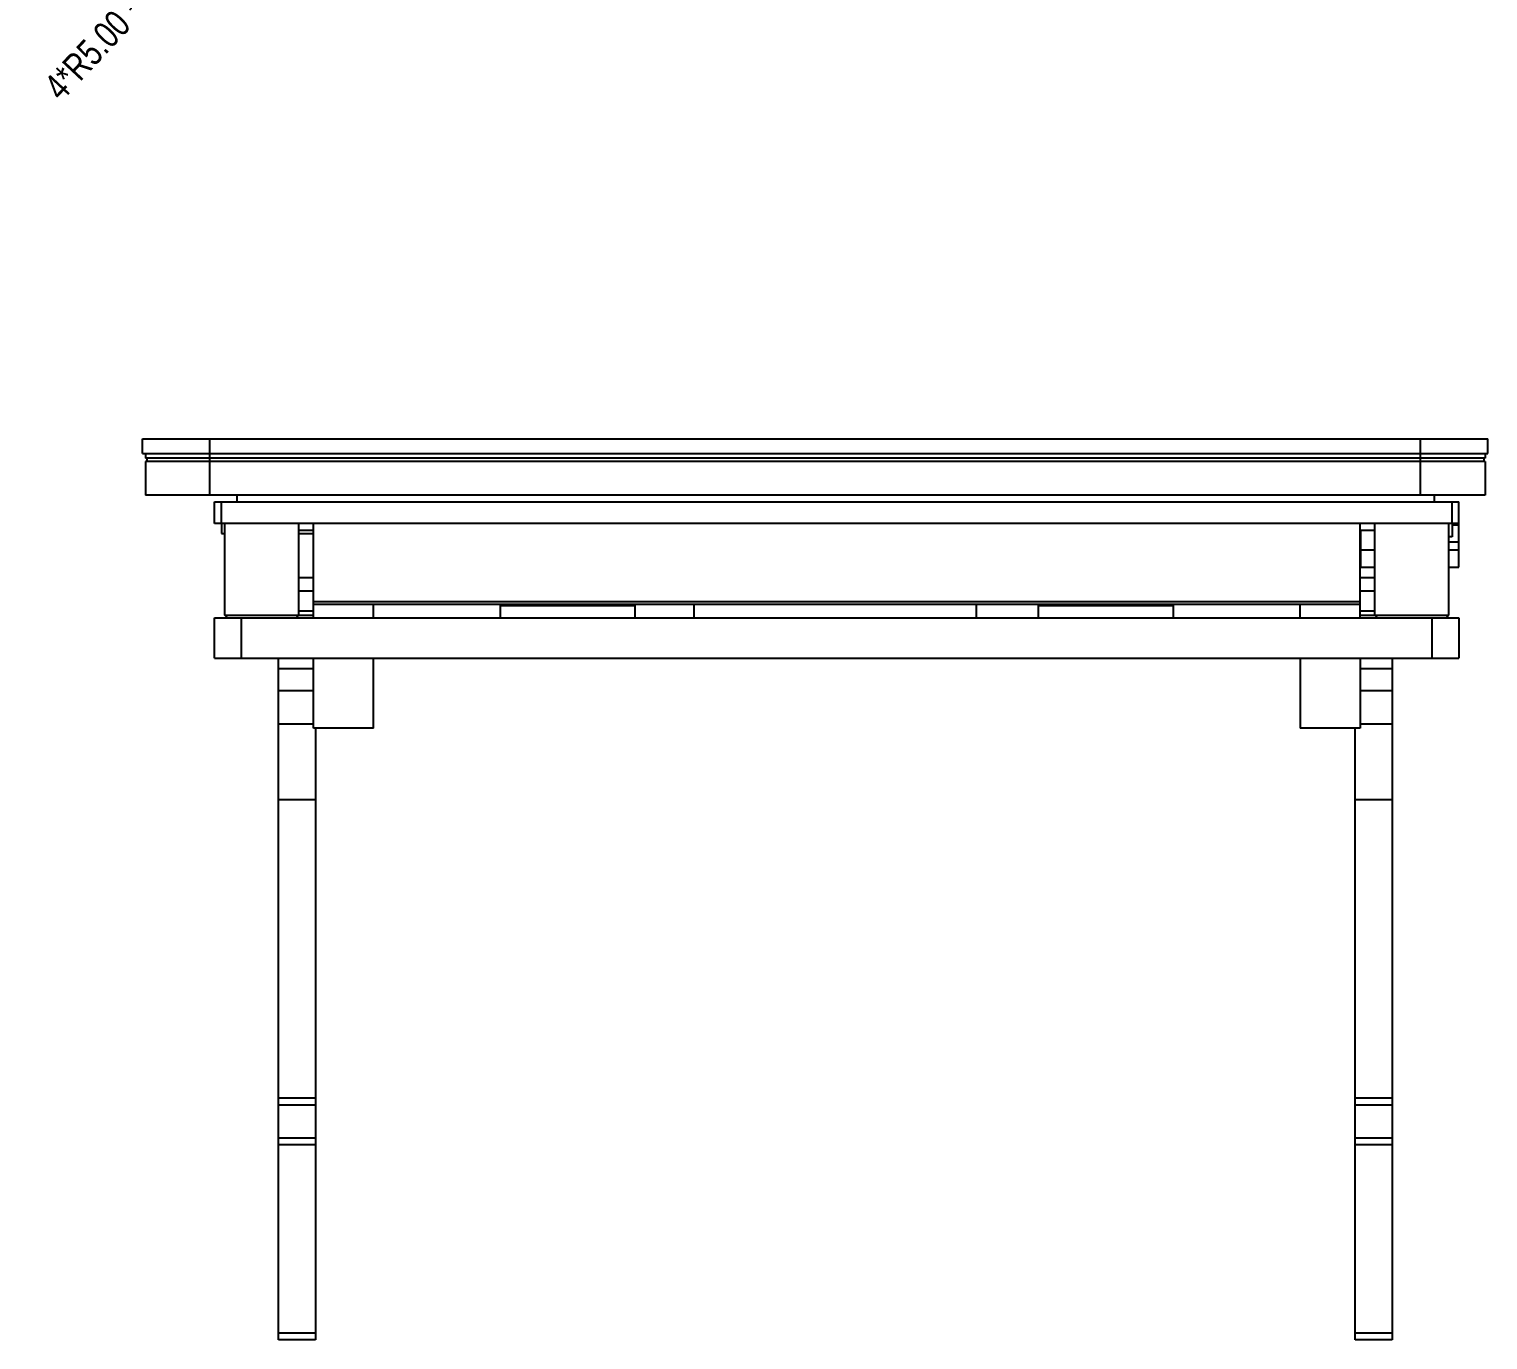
# Model space of a CAD drawing. Header units: inches. Extents: x -150 to 278, y -467 to -187.
# Drawn here: x -55.5 to 52.9, y -467.2 to -369.8 of the extents above; entities that cross this region are included whole.
import ezdxf

# ---------------------------------------------------------------- set-up
doc = ezdxf.new("R2010")
doc.units = ezdxf.units.IN
doc.header["$LTSCALE"] = 1.21
doc.header["$MEASUREMENT"] = 0
doc.header["$PDMODE"] = 3
doc.header["$PDSIZE"] = 0.3125
doc.layers.get('0').update_dxf_attribs({"linetype": 'CONTINUOUS'})
doc.layers.get('Defpoints').update_dxf_attribs({"linetype": 'CONTINUOUS'})
doc.layers.add('BODY', color=7, linetype='CONTINUOUS')
doc.layers.add('DIM', color=3, linetype='CONTINUOUS')
doc.styles.get("Standard").update_dxf_attribs({"font": 'txt', "width": 0.8})
doc.dimstyles.get("Standard").update_dxf_attribs({"dimtxt": 0.15625, "dimasz": 0.1875, "dimexe": 0.125, "dimexo": 0.0625, "dimgap": 0.09, "dimtad": 0, "dimtih": 1, "dimtoh": 1, "dimzin": 4, "dimdsep": 46, "dimtxsty": 'STANDARD', "dimblk": '_FILLED', "dimblk1": '_FILLED', "dimblk2": '_FILLED', "dimcen": 0.09, "dimazin": 1, "dimtp": 0.01, "dimtm": 0.01, "dimtfac": 1, "dimtofl": 0, "dimtmove": 0, "dimatfit": 3, "dimldrblk": '_FILLED', "dimfxl": 1, "dimtolj": 1, "dimtzin": 4, "dimarcsym": 0})

# ---------------------------------------------------------------- blocks, each defined once
blk = doc.blocks.new('_FILLED')
at = {"color": 0, "linetype": 'ByBlock'}
blk.add_solid([(0, 0), (-1, 0.167), (-1, -0.167)], dxfattribs=at)
blk = doc.blocks.new('*D152')
at = {"layer": 'Defpoints', "color": 0}
for p in [(-42.1, -361.96), (-45.52, -365.61)]:
    blk.add_point(p, dxfattribs=at)
at = {"layer": 'DIM', "color": 0, "lineweight": -2}
for p, q in [((-42.3, -361.96), (-41.9, -361.96)), ((-42.1, -362.16), (-42.1, -361.76)), ((-48.06, -368.33), (-46.71, -366.89))]:
    blk.add_line(p, q, dxfattribs=at)
at = {"layer": 'DIM', "color": 0, "lineweight": -2, "xscale": 1.75, "yscale": 1.75, "zscale": 1.75, "rotation": 46.87539336843193}
blk.add_blockref('_FILLED', (-45.52, -365.61), dxfattribs=at)
at = {"layer": 'DIM', "color": 0, "insert": (-51.22, -371.7), "char_height": 2, "attachment_point": 5, "rotation": 46.8754}
blk.add_mtext('\\A1;4*R5.00', dxfattribs=at)

msp = doc.modelspace()

# ---------------------------------------------------------------- linework, layer by layer
at = {"color": 7, "linetype": 'Continuous'}
for p, q in [((-47.098, -401.305), (-47.098, -400.205)), ((-47.098, -400.205), (52.902, -400.205)), ((-42.098, -404.405), (-42.098, -400.205)), ((47.902, -404.405), (47.902, -400.205)), ((52.902, -401.305), (52.902, -400.205)), ((-47.098, -401.305), (52.902, -401.305)), ((-46.898, -401.305), (-46.898, -401.655)), ((52.702, -401.655), (-46.898, -401.655)), ((-46.898, -401.905), (-46.898, -404.405)), ((52.702, -401.905), (-46.898, -401.905)), ((-46.798, -401.655), (-46.798, -401.905)), ((52.602, -401.655), (52.602, -401.905)), ((52.702, -401.305), (52.702, -401.655)), ((52.702, -401.905), (52.702, -404.405)), ((52.702, -404.405), (-46.898, -404.405)), ((-40.098, -404.405), (-40.098, -404.905)), ((48.902, -404.405), (48.902, -404.905)), ((-41.248, -406.505), (-41.248, -407.235)), ((-40.998, -413.305), (-40.998, -406.505)), ((-35.498, -413.305), (-35.498, -406.505)), ((-34.398, -413.505), (-34.398, -406.505)), ((43.402, -413.505), (43.402, -406.505)), ((44.502, -413.305), (44.502, -406.505)), ((50.002, -413.305), (50.002, -406.505)), ((50.252, -406.505), (50.252, -407.505)), ((50.252, -406.595), (50.752, -406.595)), ((50.752, -409.755), (50.752, -406.505)), ((-41.248, -407.235), (-40.998, -407.235)), ((-35.498, -407.005), (-34.398, -407.005)), ((-35.498, -407.235), (-34.398, -407.235)), ((-35.164, -407.27), (-35.498, -407.27)), ((-35.291, -407.27), (-35.291, -407.235)), ((-35.164, -407.235), (-35.164, -407.27)), ((43.402, -407.005), (44.502, -407.005)), ((43.452, -407.445), (43.402, -407.495)), ((43.452, -409.755), (43.452, -407.005)), ((50.252, -407.505), (50.002, -407.505)), ((43.402, -408.055), (43.452, -408.055)), ((43.452, -408.355), (43.402, -408.355)), ((44.502, -408.475), (43.452, -408.475)), ((50.002, -407.875), (50.752, -407.875)), ((50.752, -408.475), (50.002, -408.475)), ((43.452, -409.755), (44.502, -409.755)), ((50.002, -409.755), (50.752, -409.755)), ((-35.498, -410.505), (-34.398, -410.505)), ((43.402, -410.505), (44.502, -410.505)), ((-35.498, -411.505), (-34.398, -411.505)), ((43.402, -411.505), (44.502, -411.505)), ((-35.498, -413.005), (-34.398, -413.005)), ((-34.398, -412.305), (43.402, -412.305)), ((-34.398, -412.505), (43.402, -412.505)), ((-29.938, -413.505), (-29.938, -412.505)), ((-20.498, -413.505), (-20.498, -412.505)), ((-10.498, -412.625), (-20.498, -412.625)), ((-10.498, -412.505), (-10.498, -413.505)), ((-6.098, -413.505), (-6.098, -412.505)), ((14.902, -413.505), (14.902, -412.505)), ((19.502, -413.505), (19.502, -412.505)), ((29.502, -412.625), (19.502, -412.625)), ((29.502, -412.505), (29.502, -413.505)), ((38.942, -413.505), (38.942, -412.505)), ((43.402, -413.005), (44.502, -413.005)), ((-41.748, -416.505), (-41.748, -413.505)), ((-41.748, -413.505), (50.752, -413.505)), ((-40.798, -413.505), (-40.998, -413.305)), ((-40.998, -413.305), (-34.398, -413.305)), ((-39.748, -416.505), (-39.748, -413.505)), ((-35.698, -413.505), (-35.498, -413.305)), ((43.402, -413.305), (50.002, -413.305)), ((44.702, -413.505), (44.502, -413.305)), ((48.752, -413.505), (48.752, -416.505)), ((49.802, -413.505), (50.002, -413.305)), ((50.752, -413.505), (50.752, -416.505)), ((-41.748, -416.505), (50.752, -416.505)), ((-36.998, -467.182), (-36.998, -416.505)), ((-34.398, -417.305), (-36.998, -417.305)), ((-34.398, -421.705), (-34.398, -416.505)), ((-29.938, -421.705), (-29.938, -416.505)), ((38.942, -416.505), (38.942, -421.705)), ((43.402, -416.505), (43.402, -421.705)), ((45.802, -417.305), (43.402, -417.305)), ((45.802, -416.505), (45.802, -467.182)), ((-34.398, -418.936), (-36.998, -418.936)), ((45.802, -418.936), (43.402, -418.936)), ((-34.398, -421.413), (-36.998, -421.413)), ((-29.938, -421.705), (-34.398, -421.705)), ((-34.248, -421.705), (-34.248, -467.182)), ((43.402, -421.705), (38.942, -421.705)), ((43.052, -467.182), (43.052, -421.705)), ((45.802, -421.413), (43.402, -421.413)), ((-36.998, -427.01), (-34.248, -427.01)), ((43.052, -427.01), (45.802, -427.01)), ((-34.248, -449.227), (-36.998, -449.227)), ((-34.248, -449.727), (-36.998, -449.727)), ((45.802, -449.227), (43.052, -449.227)), ((45.802, -449.727), (43.052, -449.727)), ((-34.248, -452.191), (-36.998, -452.191)), ((-34.248, -452.691), (-36.998, -452.691)), ((45.802, -452.191), (43.052, -452.191)), ((45.802, -452.691), (43.052, -452.691)), ((-34.248, -466.682), (-36.998, -466.682)), ((-34.248, -467.182), (-36.998, -467.182)), ((45.802, -466.682), (43.052, -466.682)), ((45.802, -467.182), (43.052, -467.182))]:
    msp.add_line(p, q, dxfattribs=at)
msp.add_arc((43.412, -407.505), 0.15, 270, 285.54017, dxfattribs=at)
at = {"layer": 'BODY', "color": 7, "linetype": 'Continuous'}
for p, q in [((-41.748, -406.505), (-41.748, -404.905)), ((-41.748, -404.905), (50.752, -404.905)), ((-41.248, -406.505), (-41.248, -404.905)), ((50.252, -406.505), (50.252, -404.905)), ((50.752, -406.505), (50.752, -404.905)), ((50.752, -406.505), (-41.748, -406.505))]:
    msp.add_line(p, q, dxfattribs=at)

# ---------------------------------------------------------------- dimensions: what is measured, and where the dimension line sits
at = {"layer": 'DIM'}
dim = msp.add_radius_dim(center=(-42.098, -361.962), mpoint=(-45.516, -365.611), dimstyle='STANDARD', override={"dimtxt": 2, "dimasz": 1.75, "dimtih": 0, "dimtoh": 0, "dimzin": 0, "dimpost": '4*R<>', "dimcen": 0.198, "dimadec": 0, "dimazin": 0, "dimtp": 0, "dimtm": 0, "dimtdec": 4, "dimtzin": 0}, dxfattribs=at)
dim.commit()
dim.dimension.update_dxf_attribs({"geometry": '*D152', "text_midpoint": (-51.219, -371.701), "dimtype": 164})

doc.saveas('drawing.dxf')
